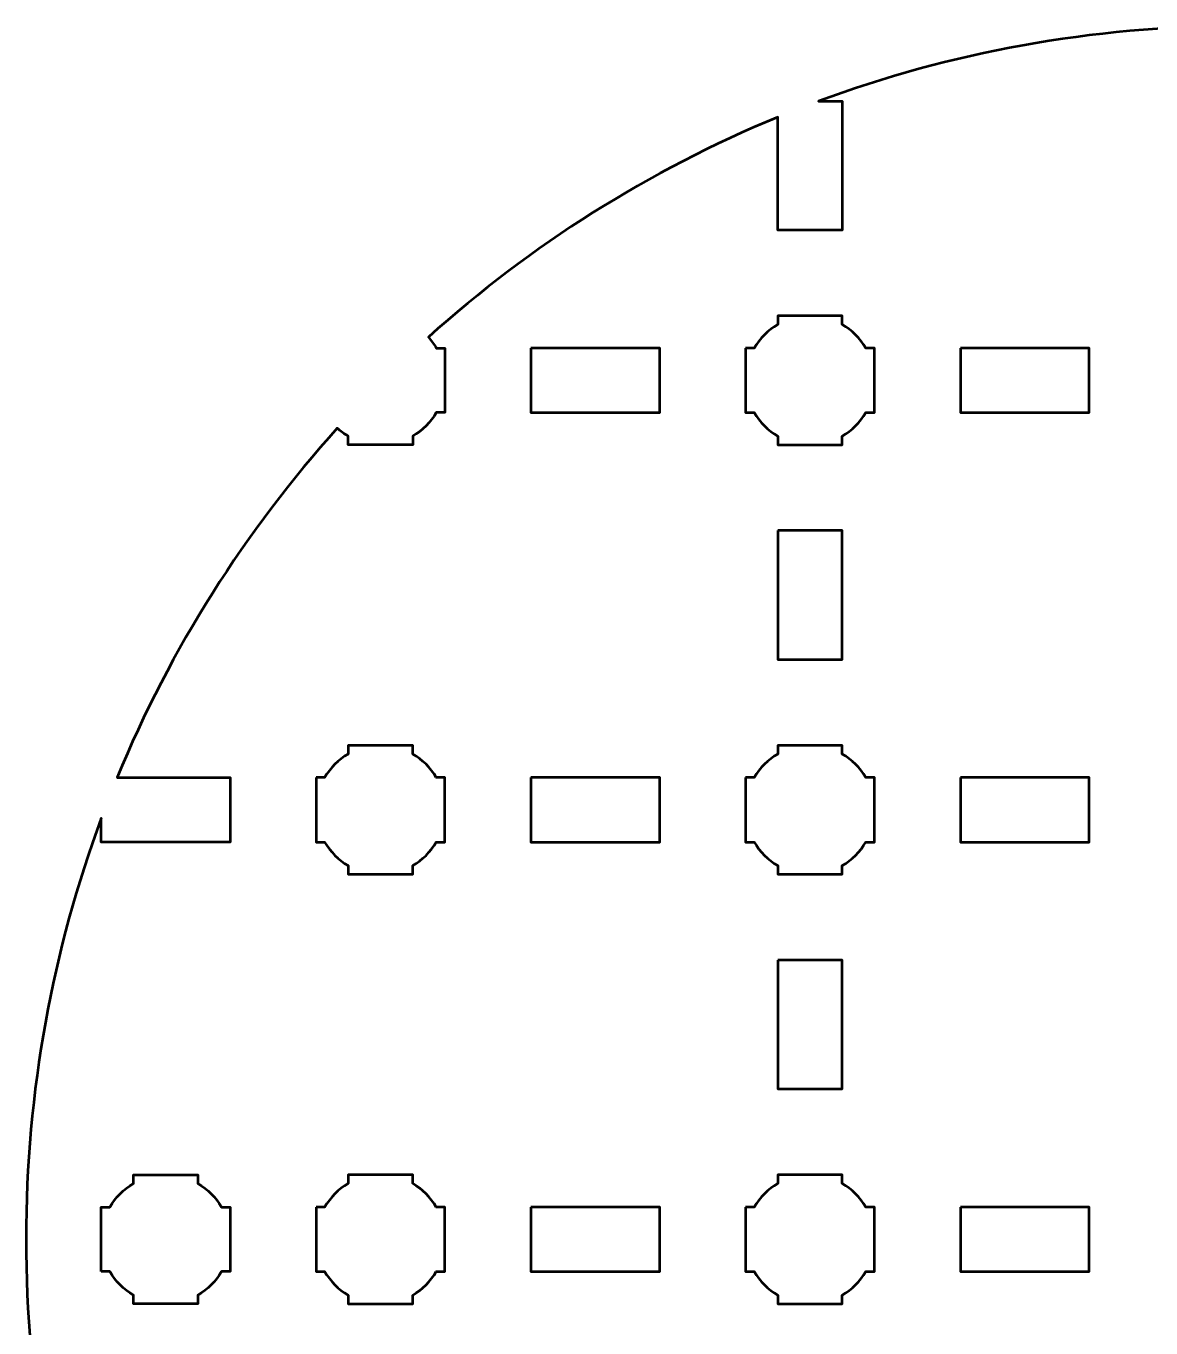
# Model space of a CAD drawing. Header units: centimetres. Extents: x -215 to 208, y -170 to 139.
# Drawn here: x -33.65 to -28.41, y -150.41 to -144.35 of the extents above; entities that cross this region are included whole.
import ezdxf

# ---------------------------------------------------------------- set-up
doc = ezdxf.new("R2010")
doc.units = ezdxf.units.CM
doc.header["$MEASUREMENT"] = 0
doc.layers.add('Layer 1', color=7, linetype='Continuous')

msp = doc.modelspace()

# ---------------------------------------------------------------- linework, layer by layer
at = {"layer": 'Layer 1', "color": 250, "lineweight": 53}
for points, knots in [([(-27.99995, -144.35), (-27.31048, -144.35), (-26.64991, -144.47376), (-26.03899, -144.69995), (-26.03899, -144.69995), (-26.03899, -144.69995), (-26.14994, -144.69995), (-26.14994, -144.69995), (-26.14994, -144.69995), (-26.14994, -144.69995), (-26.14994, -145.29995), (-26.14994, -145.29995), (-26.14994, -145.29995), (-26.14994, -145.29995), (-25.84993, -145.29995), (-25.84993, -145.29995), (-25.84993, -145.29995), (-25.84993, -145.29995), (-25.84993, -144.77407), (-25.84993, -144.77407), (-25.84993, -144.77407), (-25.24837, -145.0219), (-24.69902, -145.37065), (-24.22282, -145.79911), (-24.22282, -145.79911), (-24.23684, -145.81465), (-24.24925, -145.83167), (-24.2598, -145.8499), (-24.2598, -145.8499), (-24.2598, -145.8499), (-24.3, -145.8499), (-24.3, -145.8499), (-24.3, -145.8499), (-24.3, -145.8499), (-24.3, -146.1499), (-24.3, -146.1499), (-24.3, -146.1499), (-24.3, -146.1499), (-24.25985, -146.1499), (-24.25985, -146.1499), (-24.25985, -146.1499), (-24.23352, -146.19545), (-24.19554, -146.23344), (-24.15, -146.2598), (-24.15, -146.2598), (-24.15, -146.2598), (-24.15, -146.2999), (-24.15, -146.2999), (-24.15, -146.2999), (-24.15, -146.2999), (-24.00663, -146.2999), (-24.00663, -146.2999), (-24.00663, -146.2999), (-24.00663, -146.2999), (-23.99995, -146.29998), (-23.99995, -146.29998), (-23.99995, -146.29998), (-23.99995, -146.29998), (-23.99328, -146.2999), (-23.99328, -146.2999), (-23.99328, -146.2999), (-23.99328, -146.2999), (-23.85, -146.2999), (-23.85, -146.2999), (-23.85, -146.2999), (-23.85, -146.2999), (-23.85, -146.25984), (-23.85, -146.25984), (-23.85, -146.25984), (-23.83174, -146.24928), (-23.8147, -146.23684), (-23.79913, -146.2228), (-23.79913, -146.2228), (-23.37062, -146.699), (-23.02184, -147.24839), (-22.77396, -147.84996), (-22.77396, -147.84996), (-22.77396, -147.84996), (-23.29995, -147.84996), (-23.29995, -147.84996), (-23.29995, -147.84996), (-23.29995, -147.84996), (-23.29995, -148.14997), (-23.29995, -148.14997), (-23.29995, -148.14997), (-23.29995, -148.14997), (-22.69995, -148.14997), (-22.69995, -148.14997), (-22.69995, -148.14997), (-22.69995, -148.14997), (-22.69995, -148.03918), (-22.69995, -148.03918), (-22.69995, -148.03918), (-22.47372, -148.65004), (-22.35, -149.31059), (-22.35, -150.00004), (-22.35, -150.00004), (-22.35, -150.68951), (-22.4737, -151.35007), (-22.69995, -151.96092), (-22.69995, -151.96092), (-22.69995, -151.96092), (-22.69995, -151.84996), (-22.69995, -151.84996), (-22.69995, -151.84996), (-22.69995, -151.84996), (-23.29995, -151.84996), (-23.29995, -151.84996), (-23.29995, -151.84996), (-23.29995, -151.84996), (-23.29995, -152.14997), (-23.29995, -152.14997), (-23.29995, -152.14997), (-23.29995, -152.14997), (-22.7739, -152.14997), (-22.7739, -152.14997), (-22.7739, -152.14997), (-23.0218, -152.75151), (-23.37053, -153.30095), (-23.79908, -153.77716), (-23.79908, -153.77716), (-23.81466, -153.7631), (-23.83172, -153.75066), (-23.85, -153.74009), (-23.85, -153.74009), (-23.85, -153.74009), (-23.85, -153.6999), (-23.85, -153.6999), (-23.85, -153.6999), (-23.85, -153.6999), (-24.15, -153.6999), (-24.15, -153.6999), (-24.15, -153.6999), (-24.15, -153.6999), (-24.15, -153.74012), (-24.15, -153.74012), (-24.15, -153.74012), (-24.19551, -153.76645), (-24.23347, -153.80438), (-24.2598, -153.8499), (-24.2598, -153.8499), (-24.2598, -153.8499), (-24.3, -153.8499), (-24.3, -153.8499), (-24.3, -153.8499), (-24.3, -153.8499), (-24.3, -154.1499), (-24.3, -154.1499), (-24.3, -154.1499), (-24.3, -154.1499), (-24.25985, -154.1499), (-24.25985, -154.1499), (-24.25985, -154.1499), (-24.24928, -154.16819), (-24.23683, -154.18526), (-24.22277, -154.20084), (-24.22277, -154.20084), (-24.69897, -154.62932), (-25.24836, -154.97809), (-25.84993, -155.22593), (-25.84993, -155.22593), (-25.84993, -155.22593), (-25.84993, -154.69995), (-25.84993, -154.69995), (-25.84993, -154.69995), (-25.84993, -154.69995), (-26.14994, -154.69995), (-26.14994, -154.69995), (-26.14994, -154.69995), (-26.14994, -154.69995), (-26.14994, -155.29995), (-26.14994, -155.29995), (-26.14994, -155.29995), (-26.14994, -155.29995), (-26.03873, -155.29995), (-26.03873, -155.29995), (-26.03873, -155.29995), (-26.6497, -155.52626), (-27.31038, -155.65), (-27.99995, -155.65), (-27.99995, -155.65), (-28.68954, -155.65), (-29.35021, -155.52621), (-29.96122, -155.29995), (-29.96122, -155.29995), (-29.96122, -155.29995), (-29.84997, -155.29995), (-29.84997, -155.29995), (-29.84997, -155.29995), (-29.84997, -155.29995), (-29.84997, -154.69995), (-29.84997, -154.69995), (-29.84997, -154.69995), (-29.84997, -154.69995), (-30.14997, -154.69995), (-30.14997, -154.69995), (-30.14997, -154.69995), (-30.14997, -154.69995), (-30.14997, -155.22595), (-30.14997, -155.22595), (-30.14997, -155.22595), (-30.75158, -154.97811), (-31.30098, -154.62936), (-31.77719, -154.20087), (-31.77719, -154.20087), (-31.76312, -154.18528), (-31.75065, -154.1682), (-31.74007, -154.1499), (-31.74007, -154.1499), (-31.74007, -154.1499), (-31.7, -154.1499), (-31.7, -154.1499), (-31.7, -154.1499), (-31.7, -154.1499), (-31.7, -154.00461), (-31.7, -154.00461), (-31.7, -154.00461), (-31.7, -154.00461), (-31.69994, -153.99997), (-31.69994, -153.99997), (-31.69994, -153.99997), (-31.69994, -153.99997), (-31.7, -153.99532), (-31.7, -153.99532), (-31.7, -153.99532), (-31.7, -153.99532), (-31.7, -153.8499), (-31.7, -153.8499), (-31.7, -153.8499), (-31.7, -153.8499), (-31.74012, -153.8499), (-31.74012, -153.8499), (-31.74012, -153.8499), (-31.76648, -153.80437), (-31.80447, -153.76642), (-31.85, -153.74009), (-31.85, -153.74009), (-31.85, -153.74009), (-31.85, -153.6999), (-31.85, -153.6999), (-31.85, -153.6999), (-31.85, -153.6999), (-32.15, -153.6999), (-32.15, -153.6999), (-32.15, -153.6999), (-32.15, -153.6999), (-32.15, -153.74012), (-32.15, -153.74012), (-32.15, -153.74012), (-32.16827, -153.75069), (-32.18532, -153.76313), (-32.20089, -153.77718), (-32.20089, -153.77718), (-32.62941, -153.30095), (-32.9782, -152.75156), (-33.22608, -152.14997), (-33.22608, -152.14997), (-33.22608, -152.14997), (-32.69995, -152.14997), (-32.69995, -152.14997), (-32.69995, -152.14997), (-32.69995, -152.14997), (-32.69995, -151.84996), (-32.69995, -151.84996), (-32.69995, -151.84996), (-32.69995, -151.84996), (-33.29995, -151.84996), (-33.29995, -151.84996), (-33.29995, -151.84996), (-33.29995, -151.84996), (-33.29995, -151.96113), (-33.29995, -151.96113), (-33.29995, -151.96113), (-33.52625, -151.35021), (-33.65, -150.68958), (-33.65, -150.00004), (-33.65, -150.00004), (-33.65, -149.31048), (-33.52624, -148.64983), (-33.29995, -148.0389), (-33.29995, -148.0389), (-33.29995, -148.0389), (-33.29995, -148.14997), (-33.29995, -148.14997), (-33.29995, -148.14997), (-33.29995, -148.14997), (-32.69995, -148.14997), (-32.69995, -148.14997), (-32.69995, -148.14997), (-32.69995, -148.14997), (-32.69995, -147.84996), (-32.69995, -147.84996), (-32.69995, -147.84996), (-32.69995, -147.84996), (-33.22604, -147.84996), (-33.22604, -147.84996), (-33.22604, -147.84996), (-32.97815, -147.24837), (-32.62937, -146.69898), (-32.20084, -146.22277), (-32.20084, -146.22277), (-32.18529, -146.2368), (-32.16825, -146.24924), (-32.15, -146.2598), (-32.15, -146.2598), (-32.15, -146.2598), (-32.15, -146.2999), (-32.15, -146.2999), (-32.15, -146.2999), (-32.15, -146.2999), (-32.00663, -146.2999), (-32.00663, -146.2999), (-32.00663, -146.2999), (-32.00663, -146.2999), (-31.99995, -146.29998), (-31.99995, -146.29998), (-31.99995, -146.29998), (-31.99995, -146.29998), (-31.99328, -146.2999), (-31.99328, -146.2999), (-31.99328, -146.2999), (-31.99328, -146.2999), (-31.85, -146.2999), (-31.85, -146.2999), (-31.85, -146.2999), (-31.85, -146.2999), (-31.85, -146.25984), (-31.85, -146.25984), (-31.85, -146.25984), (-31.80442, -146.23348), (-31.76642, -146.19547), (-31.74007, -146.1499), (-31.74007, -146.1499), (-31.74007, -146.1499), (-31.7, -146.1499), (-31.7, -146.1499), (-31.7, -146.1499), (-31.7, -146.1499), (-31.7, -146.00461), (-31.7, -146.00461), (-31.7, -146.00461), (-31.7, -146.00461), (-31.69994, -145.99997), (-31.69994, -145.99997), (-31.69994, -145.99997), (-31.69994, -145.99997), (-31.7, -145.99532), (-31.7, -145.99532), (-31.7, -145.99532), (-31.7, -145.99532), (-31.7, -145.8499), (-31.7, -145.8499), (-31.7, -145.8499), (-31.7, -145.8499), (-31.74012, -145.8499), (-31.74012, -145.8499), (-31.74012, -145.8499), (-31.75068, -145.83166), (-31.76311, -145.81464), (-31.77714, -145.79909), (-31.77714, -145.79909), (-31.30092, -145.37063), (-30.75156, -145.02188), (-30.14997, -144.77405), (-30.14997, -144.77405), (-30.14997, -144.77405), (-30.14997, -145.29995), (-30.14997, -145.29995), (-30.14997, -145.29995), (-30.14997, -145.29995), (-29.84997, -145.29995), (-29.84997, -145.29995), (-29.84997, -145.29995), (-29.84997, -145.29995), (-29.84997, -144.69995), (-29.84997, -144.69995), (-29.84997, -144.69995), (-29.84997, -144.69995), (-29.96096, -144.69995), (-29.96096, -144.69995), (-29.96096, -144.69995), (-29.35002, -144.47376), (-28.68944, -144.35), (-27.99995, -144.35)], [0, 0, 0, 0, 0.0104167, 0.0104167, 0.0104167, 0.0104167, 0.0208333, 0.0208333, 0.0208333, 0.0208333, 0.03125, 0.03125, 0.03125, 0.03125, 0.0416667, 0.0416667, 0.0416667, 0.0416667, 0.0520833, 0.0520833, 0.0520833, 0.0520833, 0.0625, 0.0625, 0.0625, 0.0625, 0.0729167, 0.0729167, 0.0729167, 0.0729167, 0.0833333, 0.0833333, 0.0833333, 0.0833333, 0.09375, 0.09375, 0.09375, 0.09375, 0.1041667, 0.1041667, 0.1041667, 0.1041667, 0.1145833, 0.1145833, 0.1145833, 0.1145833, 0.125, 0.125, 0.125, 0.125, 0.1354167, 0.1354167, 0.1354167, 0.1354167, 0.1458333, 0.1458333, 0.1458333, 0.1458333, 0.15625, 0.15625, 0.15625, 0.15625, 0.1666667, 0.1666667, 0.1666667, 0.1666667, 0.1770833, 0.1770833, 0.1770833, 0.1770833, 0.1875, 0.1875, 0.1875, 0.1875, 0.1979167, 0.1979167, 0.1979167, 0.1979167, 0.2083333, 0.2083333, 0.2083333, 0.2083333, 0.21875, 0.21875, 0.21875, 0.21875, 0.2291667, 0.2291667, 0.2291667, 0.2291667, 0.2395833, 0.2395833, 0.2395833, 0.2395833, 0.25, 0.25, 0.25, 0.25, 0.2604167, 0.2604167, 0.2604167, 0.2604167, 0.2708333, 0.2708333, 0.2708333, 0.2708333, 0.28125, 0.28125, 0.28125, 0.28125, 0.2916667, 0.2916667, 0.2916667, 0.2916667, 0.3020833, 0.3020833, 0.3020833, 0.3020833, 0.3125, 0.3125, 0.3125, 0.3125, 0.3229167, 0.3229167, 0.3229167, 0.3229167, 0.3333333, 0.3333333, 0.3333333, 0.3333333, 0.34375, 0.34375, 0.34375, 0.34375, 0.3541667, 0.3541667, 0.3541667, 0.3541667, 0.3645833, 0.3645833, 0.3645833, 0.3645833, 0.375, 0.375, 0.375, 0.375, 0.3854167, 0.3854167, 0.3854167, 0.3854167, 0.3958333, 0.3958333, 0.3958333, 0.3958333, 0.40625, 0.40625, 0.40625, 0.40625, 0.4166667, 0.4166667, 0.4166667, 0.4166667, 0.4270833, 0.4270833, 0.4270833, 0.4270833, 0.4375, 0.4375, 0.4375, 0.4375, 0.4479167, 0.4479167, 0.4479167, 0.4479167, 0.4583333, 0.4583333, 0.4583333, 0.4583333, 0.46875, 0.46875, 0.46875, 0.46875, 0.4791667, 0.4791667, 0.4791667, 0.4791667, 0.4895833, 0.4895833, 0.4895833, 0.4895833, 0.5, 0.5, 0.5, 0.5, 0.5104167, 0.5104167, 0.5104167, 0.5104167, 0.5208333, 0.5208333, 0.5208333, 0.5208333, 0.53125, 0.53125, 0.53125, 0.53125, 0.5416667, 0.5416667, 0.5416667, 0.5416667, 0.5520833, 0.5520833, 0.5520833, 0.5520833, 0.5625, 0.5625, 0.5625, 0.5625, 0.5729167, 0.5729167, 0.5729167, 0.5729167, 0.5833333, 0.5833333, 0.5833333, 0.5833333, 0.59375, 0.59375, 0.59375, 0.59375, 0.6041667, 0.6041667, 0.6041667, 0.6041667, 0.6145833, 0.6145833, 0.6145833, 0.6145833, 0.625, 0.625, 0.625, 0.625, 0.6354167, 0.6354167, 0.6354167, 0.6354167, 0.6458333, 0.6458333, 0.6458333, 0.6458333, 0.65625, 0.65625, 0.65625, 0.65625, 0.6666667, 0.6666667, 0.6666667, 0.6666667, 0.6770833, 0.6770833, 0.6770833, 0.6770833, 0.6875, 0.6875, 0.6875, 0.6875, 0.6979167, 0.6979167, 0.6979167, 0.6979167, 0.7083333, 0.7083333, 0.7083333, 0.7083333, 0.71875, 0.71875, 0.71875, 0.71875, 0.7291667, 0.7291667, 0.7291667, 0.7291667, 0.7395833, 0.7395833, 0.7395833, 0.7395833, 0.75, 0.75, 0.75, 0.75, 0.7604167, 0.7604167, 0.7604167, 0.7604167, 0.7708333, 0.7708333, 0.7708333, 0.7708333, 0.78125, 0.78125, 0.78125, 0.78125, 0.7916667, 0.7916667, 0.7916667, 0.7916667, 0.8020833, 0.8020833, 0.8020833, 0.8020833, 0.8125, 0.8125, 0.8125, 0.8125, 0.8229167, 0.8229167, 0.8229167, 0.8229167, 0.8333333, 0.8333333, 0.8333333, 0.8333333, 0.84375, 0.84375, 0.84375, 0.84375, 0.8541667, 0.8541667, 0.8541667, 0.8541667, 0.8645833, 0.8645833, 0.8645833, 0.8645833, 0.875, 0.875, 0.875, 0.875, 0.8854167, 0.8854167, 0.8854167, 0.8854167, 0.8958333, 0.8958333, 0.8958333, 0.8958333, 0.90625, 0.90625, 0.90625, 0.90625, 0.9166667, 0.9166667, 0.9166667, 0.9166667, 0.9270833, 0.9270833, 0.9270833, 0.9270833, 0.9375, 0.9375, 0.9375, 0.9375, 0.9479167, 0.9479167, 0.9479167, 0.9479167, 0.9583333, 0.9583333, 0.9583333, 0.9583333, 0.96875, 0.96875, 0.96875, 0.96875, 0.9791667, 0.9791667, 0.9791667, 0.9791667, 0.9895833, 0.9895833, 0.9895833, 0.9895833, 1, 1, 1, 1]), ([(-30.3, -145.8499), (-30.3, -145.8499), (-30.2598, -145.8499), (-30.2598, -145.8499), (-30.2598, -145.8499), (-30.23347, -145.80438), (-30.19551, -145.76645), (-30.15, -145.74012), (-30.15, -145.74012), (-30.15, -145.74012), (-30.15, -145.6999), (-30.15, -145.6999), (-30.15, -145.6999), (-30.15, -145.6999), (-29.85, -145.6999), (-29.85, -145.6999), (-29.85, -145.6999), (-29.85, -145.6999), (-29.85, -145.74009), (-29.85, -145.74009), (-29.85, -145.74009), (-29.80447, -145.76642), (-29.76648, -145.80437), (-29.74012, -145.8499), (-29.74012, -145.8499), (-29.74012, -145.8499), (-29.7, -145.8499), (-29.7, -145.8499), (-29.7, -145.8499), (-29.7, -145.8499), (-29.7, -145.99532), (-29.7, -145.99532), (-29.7, -145.99532), (-29.7, -145.99532), (-29.69994, -145.99997), (-29.69994, -145.99997), (-29.69994, -145.99997), (-29.69994, -145.99997), (-29.7, -146.00461), (-29.7, -146.00461), (-29.7, -146.00461), (-29.7, -146.00461), (-29.7, -146.1499), (-29.7, -146.1499), (-29.7, -146.1499), (-29.7, -146.1499), (-29.74007, -146.1499), (-29.74007, -146.1499), (-29.74007, -146.1499), (-29.76642, -146.19547), (-29.80442, -146.23348), (-29.85, -146.25984), (-29.85, -146.25984), (-29.85, -146.25984), (-29.85, -146.2999), (-29.85, -146.2999), (-29.85, -146.2999), (-29.85, -146.2999), (-29.99328, -146.2999), (-29.99328, -146.2999), (-29.99328, -146.2999), (-29.99328, -146.2999), (-29.99995, -146.29998), (-29.99995, -146.29998), (-29.99995, -146.29998), (-29.99995, -146.29998), (-30.00663, -146.2999), (-30.00663, -146.2999), (-30.00663, -146.2999), (-30.00663, -146.2999), (-30.15, -146.2999), (-30.15, -146.2999), (-30.15, -146.2999), (-30.15, -146.2999), (-30.15, -146.2598), (-30.15, -146.2598), (-30.15, -146.2598), (-30.19554, -146.23344), (-30.23352, -146.19545), (-30.25985, -146.1499), (-30.25985, -146.1499), (-30.25985, -146.1499), (-30.3, -146.1499), (-30.3, -146.1499), (-30.3, -146.1499), (-30.3, -146.1499), (-30.3, -145.8499), (-30.3, -145.8499)], [0, 0, 0, 0, 0.0454545, 0.0454545, 0.0454545, 0.0454545, 0.0909091, 0.0909091, 0.0909091, 0.0909091, 0.1363636, 0.1363636, 0.1363636, 0.1363636, 0.1818182, 0.1818182, 0.1818182, 0.1818182, 0.2272727, 0.2272727, 0.2272727, 0.2272727, 0.2727273, 0.2727273, 0.2727273, 0.2727273, 0.3181818, 0.3181818, 0.3181818, 0.3181818, 0.3636364, 0.3636364, 0.3636364, 0.3636364, 0.4090909, 0.4090909, 0.4090909, 0.4090909, 0.4545455, 0.4545455, 0.4545455, 0.4545455, 0.5, 0.5, 0.5, 0.5, 0.5454545, 0.5454545, 0.5454545, 0.5454545, 0.5909091, 0.5909091, 0.5909091, 0.5909091, 0.6363636, 0.6363636, 0.6363636, 0.6363636, 0.6818182, 0.6818182, 0.6818182, 0.6818182, 0.7272727, 0.7272727, 0.7272727, 0.7272727, 0.7727273, 0.7727273, 0.7727273, 0.7727273, 0.8181818, 0.8181818, 0.8181818, 0.8181818, 0.8636364, 0.8636364, 0.8636364, 0.8636364, 0.9090909, 0.9090909, 0.9090909, 0.9090909, 0.9545455, 0.9545455, 0.9545455, 0.9545455, 1, 1, 1, 1]), ([(-31.29995, -145.84993), (-31.29995, -145.84993), (-30.69995, -145.84993), (-30.69995, -145.84993), (-30.69995, -145.84993), (-30.69995, -145.84993), (-30.69995, -146.14993), (-30.69995, -146.14993), (-30.69995, -146.14993), (-30.69995, -146.14993), (-31.29995, -146.14993), (-31.29995, -146.14993), (-31.29995, -146.14993), (-31.29995, -146.14993), (-31.29995, -145.84993), (-31.29995, -145.84993)], [0, 0, 0, 0, 0.25, 0.25, 0.25, 0.25, 0.5, 0.5, 0.5, 0.5, 0.75, 0.75, 0.75, 0.75, 1, 1, 1, 1]), ([(-29.29999, -145.84993), (-29.29999, -145.84993), (-28.69998, -145.84993), (-28.69998, -145.84993), (-28.69998, -145.84993), (-28.69998, -145.84993), (-28.69998, -146.14993), (-28.69998, -146.14993), (-28.69998, -146.14993), (-28.69998, -146.14993), (-29.29999, -146.14993), (-29.29999, -146.14993), (-29.29999, -146.14993), (-29.29999, -146.14993), (-29.29999, -145.84993), (-29.29999, -145.84993)], [0, 0, 0, 0, 0.25, 0.25, 0.25, 0.25, 0.5, 0.5, 0.5, 0.5, 0.75, 0.75, 0.75, 0.75, 1, 1, 1, 1]), ([(-30.14997, -146.69995), (-30.14997, -146.69995), (-29.84997, -146.69995), (-29.84997, -146.69995), (-29.84997, -146.69995), (-29.84997, -146.69995), (-29.84997, -147.29995), (-29.84997, -147.29995), (-29.84997, -147.29995), (-29.84997, -147.29995), (-30.14997, -147.29995), (-30.14997, -147.29995), (-30.14997, -147.29995), (-30.14997, -147.29995), (-30.14997, -146.69995), (-30.14997, -146.69995)], [0, 0, 0, 0, 0.25, 0.25, 0.25, 0.25, 0.5, 0.5, 0.5, 0.5, 0.75, 0.75, 0.75, 0.75, 1, 1, 1, 1]), ([(-32.3, -147.8499), (-32.3, -147.8499), (-32.2598, -147.8499), (-32.2598, -147.8499), (-32.2598, -147.8499), (-32.23347, -147.80438), (-32.19551, -147.76645), (-32.15, -147.74012), (-32.15, -147.74012), (-32.15, -147.74012), (-32.15, -147.6999), (-32.15, -147.6999), (-32.15, -147.6999), (-32.15, -147.6999), (-31.85, -147.6999), (-31.85, -147.6999), (-31.85, -147.6999), (-31.85, -147.6999), (-31.85, -147.74009), (-31.85, -147.74009), (-31.85, -147.74009), (-31.80447, -147.76642), (-31.76648, -147.80437), (-31.74012, -147.8499), (-31.74012, -147.8499), (-31.74012, -147.8499), (-31.7, -147.8499), (-31.7, -147.8499), (-31.7, -147.8499), (-31.7, -147.8499), (-31.7, -147.99532), (-31.7, -147.99532), (-31.7, -147.99532), (-31.7, -147.99532), (-31.69994, -147.99997), (-31.69994, -147.99997), (-31.69994, -147.99997), (-31.69994, -147.99997), (-31.7, -148.00461), (-31.7, -148.00461), (-31.7, -148.00461), (-31.7, -148.00461), (-31.7, -148.1499), (-31.7, -148.1499), (-31.7, -148.1499), (-31.7, -148.1499), (-31.74007, -148.1499), (-31.74007, -148.1499), (-31.74007, -148.1499), (-31.76642, -148.19547), (-31.80442, -148.23348), (-31.85, -148.25984), (-31.85, -148.25984), (-31.85, -148.25984), (-31.85, -148.2999), (-31.85, -148.2999), (-31.85, -148.2999), (-31.85, -148.2999), (-31.99328, -148.2999), (-31.99328, -148.2999), (-31.99328, -148.2999), (-31.99328, -148.2999), (-31.99995, -148.29998), (-31.99995, -148.29998), (-31.99995, -148.29998), (-31.99995, -148.29998), (-32.00663, -148.2999), (-32.00663, -148.2999), (-32.00663, -148.2999), (-32.00663, -148.2999), (-32.15, -148.2999), (-32.15, -148.2999), (-32.15, -148.2999), (-32.15, -148.2999), (-32.15, -148.2598), (-32.15, -148.2598), (-32.15, -148.2598), (-32.19554, -148.23344), (-32.23352, -148.19545), (-32.25985, -148.1499), (-32.25985, -148.1499), (-32.25985, -148.1499), (-32.3, -148.1499), (-32.3, -148.1499), (-32.3, -148.1499), (-32.3, -148.1499), (-32.3, -147.8499), (-32.3, -147.8499)], [0, 0, 0, 0, 0.0454545, 0.0454545, 0.0454545, 0.0454545, 0.0909091, 0.0909091, 0.0909091, 0.0909091, 0.1363636, 0.1363636, 0.1363636, 0.1363636, 0.1818182, 0.1818182, 0.1818182, 0.1818182, 0.2272727, 0.2272727, 0.2272727, 0.2272727, 0.2727273, 0.2727273, 0.2727273, 0.2727273, 0.3181818, 0.3181818, 0.3181818, 0.3181818, 0.3636364, 0.3636364, 0.3636364, 0.3636364, 0.4090909, 0.4090909, 0.4090909, 0.4090909, 0.4545455, 0.4545455, 0.4545455, 0.4545455, 0.5, 0.5, 0.5, 0.5, 0.5454545, 0.5454545, 0.5454545, 0.5454545, 0.5909091, 0.5909091, 0.5909091, 0.5909091, 0.6363636, 0.6363636, 0.6363636, 0.6363636, 0.6818182, 0.6818182, 0.6818182, 0.6818182, 0.7272727, 0.7272727, 0.7272727, 0.7272727, 0.7727273, 0.7727273, 0.7727273, 0.7727273, 0.8181818, 0.8181818, 0.8181818, 0.8181818, 0.8636364, 0.8636364, 0.8636364, 0.8636364, 0.9090909, 0.9090909, 0.9090909, 0.9090909, 0.9545455, 0.9545455, 0.9545455, 0.9545455, 1, 1, 1, 1]), ([(-30.3, -147.8499), (-30.3, -147.8499), (-30.2598, -147.8499), (-30.2598, -147.8499), (-30.2598, -147.8499), (-30.23347, -147.80438), (-30.19551, -147.76645), (-30.15, -147.74012), (-30.15, -147.74012), (-30.15, -147.74012), (-30.15, -147.6999), (-30.15, -147.6999), (-30.15, -147.6999), (-30.15, -147.6999), (-29.85, -147.6999), (-29.85, -147.6999), (-29.85, -147.6999), (-29.85, -147.6999), (-29.85, -147.74009), (-29.85, -147.74009), (-29.85, -147.74009), (-29.80447, -147.76642), (-29.76648, -147.80437), (-29.74012, -147.8499), (-29.74012, -147.8499), (-29.74012, -147.8499), (-29.7, -147.8499), (-29.7, -147.8499), (-29.7, -147.8499), (-29.7, -147.8499), (-29.7, -147.99532), (-29.7, -147.99532), (-29.7, -147.99532), (-29.7, -147.99532), (-29.69994, -147.99997), (-29.69994, -147.99997), (-29.69994, -147.99997), (-29.69994, -147.99997), (-29.7, -148.00461), (-29.7, -148.00461), (-29.7, -148.00461), (-29.7, -148.00461), (-29.7, -148.1499), (-29.7, -148.1499), (-29.7, -148.1499), (-29.7, -148.1499), (-29.74007, -148.1499), (-29.74007, -148.1499), (-29.74007, -148.1499), (-29.76642, -148.19547), (-29.80442, -148.23348), (-29.85, -148.25984), (-29.85, -148.25984), (-29.85, -148.25984), (-29.85, -148.2999), (-29.85, -148.2999), (-29.85, -148.2999), (-29.85, -148.2999), (-29.99328, -148.2999), (-29.99328, -148.2999), (-29.99328, -148.2999), (-29.99328, -148.2999), (-29.99995, -148.29998), (-29.99995, -148.29998), (-29.99995, -148.29998), (-29.99995, -148.29998), (-30.00663, -148.2999), (-30.00663, -148.2999), (-30.00663, -148.2999), (-30.00663, -148.2999), (-30.15, -148.2999), (-30.15, -148.2999), (-30.15, -148.2999), (-30.15, -148.2999), (-30.15, -148.2598), (-30.15, -148.2598), (-30.15, -148.2598), (-30.19554, -148.23344), (-30.23352, -148.19545), (-30.25985, -148.1499), (-30.25985, -148.1499), (-30.25985, -148.1499), (-30.3, -148.1499), (-30.3, -148.1499), (-30.3, -148.1499), (-30.3, -148.1499), (-30.3, -147.8499), (-30.3, -147.8499)], [0, 0, 0, 0, 0.0454545, 0.0454545, 0.0454545, 0.0454545, 0.0909091, 0.0909091, 0.0909091, 0.0909091, 0.1363636, 0.1363636, 0.1363636, 0.1363636, 0.1818182, 0.1818182, 0.1818182, 0.1818182, 0.2272727, 0.2272727, 0.2272727, 0.2272727, 0.2727273, 0.2727273, 0.2727273, 0.2727273, 0.3181818, 0.3181818, 0.3181818, 0.3181818, 0.3636364, 0.3636364, 0.3636364, 0.3636364, 0.4090909, 0.4090909, 0.4090909, 0.4090909, 0.4545455, 0.4545455, 0.4545455, 0.4545455, 0.5, 0.5, 0.5, 0.5, 0.5454545, 0.5454545, 0.5454545, 0.5454545, 0.5909091, 0.5909091, 0.5909091, 0.5909091, 0.6363636, 0.6363636, 0.6363636, 0.6363636, 0.6818182, 0.6818182, 0.6818182, 0.6818182, 0.7272727, 0.7272727, 0.7272727, 0.7272727, 0.7727273, 0.7727273, 0.7727273, 0.7727273, 0.8181818, 0.8181818, 0.8181818, 0.8181818, 0.8636364, 0.8636364, 0.8636364, 0.8636364, 0.9090909, 0.9090909, 0.9090909, 0.9090909, 0.9545455, 0.9545455, 0.9545455, 0.9545455, 1, 1, 1, 1]), ([(-31.29995, -147.84993), (-31.29995, -147.84993), (-30.69995, -147.84993), (-30.69995, -147.84993), (-30.69995, -147.84993), (-30.69995, -147.84993), (-30.69995, -148.14993), (-30.69995, -148.14993), (-30.69995, -148.14993), (-30.69995, -148.14993), (-31.29995, -148.14993), (-31.29995, -148.14993), (-31.29995, -148.14993), (-31.29995, -148.14993), (-31.29995, -147.84993), (-31.29995, -147.84993)], [0, 0, 0, 0, 0.25, 0.25, 0.25, 0.25, 0.5, 0.5, 0.5, 0.5, 0.75, 0.75, 0.75, 0.75, 1, 1, 1, 1]), ([(-29.29999, -147.84993), (-29.29999, -147.84993), (-28.69998, -147.84993), (-28.69998, -147.84993), (-28.69998, -147.84993), (-28.69998, -147.84993), (-28.69998, -148.14993), (-28.69998, -148.14993), (-28.69998, -148.14993), (-28.69998, -148.14993), (-29.29999, -148.14993), (-29.29999, -148.14993), (-29.29999, -148.14993), (-29.29999, -148.14993), (-29.29999, -147.84993), (-29.29999, -147.84993)], [0, 0, 0, 0, 0.25, 0.25, 0.25, 0.25, 0.5, 0.5, 0.5, 0.5, 0.75, 0.75, 0.75, 0.75, 1, 1, 1, 1]), ([(-30.14997, -148.69991), (-30.14997, -148.69991), (-29.84997, -148.69991), (-29.84997, -148.69991), (-29.84997, -148.69991), (-29.84997, -148.69991), (-29.84997, -149.29992), (-29.84997, -149.29992), (-29.84997, -149.29992), (-29.84997, -149.29992), (-30.14997, -149.29992), (-30.14997, -149.29992), (-30.14997, -149.29992), (-30.14997, -149.29992), (-30.14997, -148.69991), (-30.14997, -148.69991)], [0, 0, 0, 0, 0.25, 0.25, 0.25, 0.25, 0.5, 0.5, 0.5, 0.5, 0.75, 0.75, 0.75, 0.75, 1, 1, 1, 1]), ([(-33.29996, -150.1499), (-33.29996, -150.1499), (-33.25976, -150.1499), (-33.25976, -150.1499), (-33.25976, -150.1499), (-33.23343, -150.19542), (-33.19547, -150.23335), (-33.14996, -150.25968), (-33.14996, -150.25968), (-33.14996, -150.25968), (-33.14996, -150.2999), (-33.14996, -150.2999), (-33.14996, -150.2999), (-33.14996, -150.2999), (-32.84996, -150.2999), (-32.84996, -150.2999), (-32.84996, -150.2999), (-32.84996, -150.2999), (-32.84996, -150.25971), (-32.84996, -150.25971), (-32.84996, -150.25971), (-32.80443, -150.23338), (-32.76644, -150.19543), (-32.74008, -150.1499), (-32.74008, -150.1499), (-32.74008, -150.1499), (-32.69996, -150.1499), (-32.69996, -150.1499), (-32.69996, -150.1499), (-32.69996, -150.1499), (-32.69996, -150.00448), (-32.69996, -150.00448), (-32.69996, -150.00448), (-32.69996, -150.00448), (-32.6999, -149.99983), (-32.6999, -149.99983), (-32.6999, -149.99983), (-32.6999, -149.99983), (-32.69996, -149.99519), (-32.69996, -149.99519), (-32.69996, -149.99519), (-32.69996, -149.99519), (-32.69996, -149.8499), (-32.69996, -149.8499), (-32.69996, -149.8499), (-32.69996, -149.8499), (-32.74003, -149.8499), (-32.74003, -149.8499), (-32.74003, -149.8499), (-32.76638, -149.80433), (-32.80438, -149.76632), (-32.84996, -149.73996), (-32.84996, -149.73996), (-32.84996, -149.73996), (-32.84996, -149.6999), (-32.84996, -149.6999), (-32.84996, -149.6999), (-32.84996, -149.6999), (-32.99324, -149.6999), (-32.99324, -149.6999), (-32.99324, -149.6999), (-32.99324, -149.6999), (-32.99991, -149.69982), (-32.99991, -149.69982), (-32.99991, -149.69982), (-32.99991, -149.69982), (-33.00659, -149.6999), (-33.00659, -149.6999), (-33.00659, -149.6999), (-33.00659, -149.6999), (-33.14996, -149.6999), (-33.14996, -149.6999), (-33.14996, -149.6999), (-33.14996, -149.6999), (-33.14996, -149.74), (-33.14996, -149.74), (-33.14996, -149.74), (-33.1955, -149.76636), (-33.23348, -149.80435), (-33.25981, -149.8499), (-33.25981, -149.8499), (-33.25981, -149.8499), (-33.29996, -149.8499), (-33.29996, -149.8499), (-33.29996, -149.8499), (-33.29996, -149.8499), (-33.29996, -150.1499), (-33.29996, -150.1499)], [0, 0, 0, 0, 0.0454545, 0.0454545, 0.0454545, 0.0454545, 0.0909091, 0.0909091, 0.0909091, 0.0909091, 0.1363636, 0.1363636, 0.1363636, 0.1363636, 0.1818182, 0.1818182, 0.1818182, 0.1818182, 0.2272727, 0.2272727, 0.2272727, 0.2272727, 0.2727273, 0.2727273, 0.2727273, 0.2727273, 0.3181818, 0.3181818, 0.3181818, 0.3181818, 0.3636364, 0.3636364, 0.3636364, 0.3636364, 0.4090909, 0.4090909, 0.4090909, 0.4090909, 0.4545455, 0.4545455, 0.4545455, 0.4545455, 0.5, 0.5, 0.5, 0.5, 0.5454545, 0.5454545, 0.5454545, 0.5454545, 0.5909091, 0.5909091, 0.5909091, 0.5909091, 0.6363636, 0.6363636, 0.6363636, 0.6363636, 0.6818182, 0.6818182, 0.6818182, 0.6818182, 0.7272727, 0.7272727, 0.7272727, 0.7272727, 0.7727273, 0.7727273, 0.7727273, 0.7727273, 0.8181818, 0.8181818, 0.8181818, 0.8181818, 0.8636364, 0.8636364, 0.8636364, 0.8636364, 0.9090909, 0.9090909, 0.9090909, 0.9090909, 0.9545455, 0.9545455, 0.9545455, 0.9545455, 1, 1, 1, 1]), ([(-32.3, -149.8499), (-32.3, -149.8499), (-32.2598, -149.8499), (-32.2598, -149.8499), (-32.2598, -149.8499), (-32.23347, -149.80438), (-32.19551, -149.76645), (-32.15, -149.74012), (-32.15, -149.74012), (-32.15, -149.74012), (-32.15, -149.6999), (-32.15, -149.6999), (-32.15, -149.6999), (-32.15, -149.6999), (-31.85, -149.6999), (-31.85, -149.6999), (-31.85, -149.6999), (-31.85, -149.6999), (-31.85, -149.74009), (-31.85, -149.74009), (-31.85, -149.74009), (-31.80447, -149.76642), (-31.76648, -149.80437), (-31.74012, -149.8499), (-31.74012, -149.8499), (-31.74012, -149.8499), (-31.7, -149.8499), (-31.7, -149.8499), (-31.7, -149.8499), (-31.7, -149.8499), (-31.7, -149.99532), (-31.7, -149.99532), (-31.7, -149.99532), (-31.7, -149.99532), (-31.69994, -149.99997), (-31.69994, -149.99997), (-31.69994, -149.99997), (-31.69994, -149.99997), (-31.7, -150.00461), (-31.7, -150.00461), (-31.7, -150.00461), (-31.7, -150.00461), (-31.7, -150.1499), (-31.7, -150.1499), (-31.7, -150.1499), (-31.7, -150.1499), (-31.74007, -150.1499), (-31.74007, -150.1499), (-31.74007, -150.1499), (-31.76642, -150.19547), (-31.80442, -150.23348), (-31.85, -150.25984), (-31.85, -150.25984), (-31.85, -150.25984), (-31.85, -150.2999), (-31.85, -150.2999), (-31.85, -150.2999), (-31.85, -150.2999), (-31.99328, -150.2999), (-31.99328, -150.2999), (-31.99328, -150.2999), (-31.99328, -150.2999), (-31.99995, -150.29998), (-31.99995, -150.29998), (-31.99995, -150.29998), (-31.99995, -150.29998), (-32.00663, -150.2999), (-32.00663, -150.2999), (-32.00663, -150.2999), (-32.00663, -150.2999), (-32.15, -150.2999), (-32.15, -150.2999), (-32.15, -150.2999), (-32.15, -150.2999), (-32.15, -150.2598), (-32.15, -150.2598), (-32.15, -150.2598), (-32.19554, -150.23344), (-32.23352, -150.19545), (-32.25985, -150.1499), (-32.25985, -150.1499), (-32.25985, -150.1499), (-32.3, -150.1499), (-32.3, -150.1499), (-32.3, -150.1499), (-32.3, -150.1499), (-32.3, -149.8499), (-32.3, -149.8499)], [0, 0, 0, 0, 0.0454545, 0.0454545, 0.0454545, 0.0454545, 0.0909091, 0.0909091, 0.0909091, 0.0909091, 0.1363636, 0.1363636, 0.1363636, 0.1363636, 0.1818182, 0.1818182, 0.1818182, 0.1818182, 0.2272727, 0.2272727, 0.2272727, 0.2272727, 0.2727273, 0.2727273, 0.2727273, 0.2727273, 0.3181818, 0.3181818, 0.3181818, 0.3181818, 0.3636364, 0.3636364, 0.3636364, 0.3636364, 0.4090909, 0.4090909, 0.4090909, 0.4090909, 0.4545455, 0.4545455, 0.4545455, 0.4545455, 0.5, 0.5, 0.5, 0.5, 0.5454545, 0.5454545, 0.5454545, 0.5454545, 0.5909091, 0.5909091, 0.5909091, 0.5909091, 0.6363636, 0.6363636, 0.6363636, 0.6363636, 0.6818182, 0.6818182, 0.6818182, 0.6818182, 0.7272727, 0.7272727, 0.7272727, 0.7272727, 0.7727273, 0.7727273, 0.7727273, 0.7727273, 0.8181818, 0.8181818, 0.8181818, 0.8181818, 0.8636364, 0.8636364, 0.8636364, 0.8636364, 0.9090909, 0.9090909, 0.9090909, 0.9090909, 0.9545455, 0.9545455, 0.9545455, 0.9545455, 1, 1, 1, 1]), ([(-30.3, -149.8499), (-30.3, -149.8499), (-30.2598, -149.8499), (-30.2598, -149.8499), (-30.2598, -149.8499), (-30.23347, -149.80438), (-30.19551, -149.76645), (-30.15, -149.74012), (-30.15, -149.74012), (-30.15, -149.74012), (-30.15, -149.6999), (-30.15, -149.6999), (-30.15, -149.6999), (-30.15, -149.6999), (-29.85, -149.6999), (-29.85, -149.6999), (-29.85, -149.6999), (-29.85, -149.6999), (-29.85, -149.74009), (-29.85, -149.74009), (-29.85, -149.74009), (-29.80447, -149.76642), (-29.76648, -149.80437), (-29.74012, -149.8499), (-29.74012, -149.8499), (-29.74012, -149.8499), (-29.7, -149.8499), (-29.7, -149.8499), (-29.7, -149.8499), (-29.7, -149.8499), (-29.7, -149.99532), (-29.7, -149.99532), (-29.7, -149.99532), (-29.7, -149.99532), (-29.69994, -149.99997), (-29.69994, -149.99997), (-29.69994, -149.99997), (-29.69994, -149.99997), (-29.7, -150.00461), (-29.7, -150.00461), (-29.7, -150.00461), (-29.7, -150.00461), (-29.7, -150.1499), (-29.7, -150.1499), (-29.7, -150.1499), (-29.7, -150.1499), (-29.74007, -150.1499), (-29.74007, -150.1499), (-29.74007, -150.1499), (-29.76642, -150.19547), (-29.80442, -150.23348), (-29.85, -150.25984), (-29.85, -150.25984), (-29.85, -150.25984), (-29.85, -150.2999), (-29.85, -150.2999), (-29.85, -150.2999), (-29.85, -150.2999), (-29.99328, -150.2999), (-29.99328, -150.2999), (-29.99328, -150.2999), (-29.99328, -150.2999), (-29.99995, -150.29998), (-29.99995, -150.29998), (-29.99995, -150.29998), (-29.99995, -150.29998), (-30.00663, -150.2999), (-30.00663, -150.2999), (-30.00663, -150.2999), (-30.00663, -150.2999), (-30.15, -150.2999), (-30.15, -150.2999), (-30.15, -150.2999), (-30.15, -150.2999), (-30.15, -150.2598), (-30.15, -150.2598), (-30.15, -150.2598), (-30.19554, -150.23344), (-30.23352, -150.19545), (-30.25985, -150.1499), (-30.25985, -150.1499), (-30.25985, -150.1499), (-30.3, -150.1499), (-30.3, -150.1499), (-30.3, -150.1499), (-30.3, -150.1499), (-30.3, -149.8499), (-30.3, -149.8499)], [0, 0, 0, 0, 0.0454545, 0.0454545, 0.0454545, 0.0454545, 0.0909091, 0.0909091, 0.0909091, 0.0909091, 0.1363636, 0.1363636, 0.1363636, 0.1363636, 0.1818182, 0.1818182, 0.1818182, 0.1818182, 0.2272727, 0.2272727, 0.2272727, 0.2272727, 0.2727273, 0.2727273, 0.2727273, 0.2727273, 0.3181818, 0.3181818, 0.3181818, 0.3181818, 0.3636364, 0.3636364, 0.3636364, 0.3636364, 0.4090909, 0.4090909, 0.4090909, 0.4090909, 0.4545455, 0.4545455, 0.4545455, 0.4545455, 0.5, 0.5, 0.5, 0.5, 0.5454545, 0.5454545, 0.5454545, 0.5454545, 0.5909091, 0.5909091, 0.5909091, 0.5909091, 0.6363636, 0.6363636, 0.6363636, 0.6363636, 0.6818182, 0.6818182, 0.6818182, 0.6818182, 0.7272727, 0.7272727, 0.7272727, 0.7272727, 0.7727273, 0.7727273, 0.7727273, 0.7727273, 0.8181818, 0.8181818, 0.8181818, 0.8181818, 0.8636364, 0.8636364, 0.8636364, 0.8636364, 0.9090909, 0.9090909, 0.9090909, 0.9090909, 0.9545455, 0.9545455, 0.9545455, 0.9545455, 1, 1, 1, 1]), ([(-31.29995, -149.84986), (-31.29995, -149.84986), (-30.69995, -149.84986), (-30.69995, -149.84986), (-30.69995, -149.84986), (-30.69995, -149.84986), (-30.69995, -150.14986), (-30.69995, -150.14986), (-30.69995, -150.14986), (-30.69995, -150.14986), (-31.29995, -150.14986), (-31.29995, -150.14986), (-31.29995, -150.14986), (-31.29995, -150.14986), (-31.29995, -149.84986), (-31.29995, -149.84986)], [0, 0, 0, 0, 0.25, 0.25, 0.25, 0.25, 0.5, 0.5, 0.5, 0.5, 0.75, 0.75, 0.75, 0.75, 1, 1, 1, 1]), ([(-29.29999, -149.84986), (-29.29999, -149.84986), (-28.69998, -149.84986), (-28.69998, -149.84986), (-28.69998, -149.84986), (-28.69998, -149.84986), (-28.69998, -150.14986), (-28.69998, -150.14986), (-28.69998, -150.14986), (-28.69998, -150.14986), (-29.29999, -150.14986), (-29.29999, -150.14986), (-29.29999, -150.14986), (-29.29999, -150.14986), (-29.29999, -149.84986), (-29.29999, -149.84986)], [0, 0, 0, 0, 0.25, 0.25, 0.25, 0.25, 0.5, 0.5, 0.5, 0.5, 0.75, 0.75, 0.75, 0.75, 1, 1, 1, 1])]:
    msp.add_open_spline(points, degree=3, knots=knots, dxfattribs=at)

doc.saveas('drawing.dxf')
